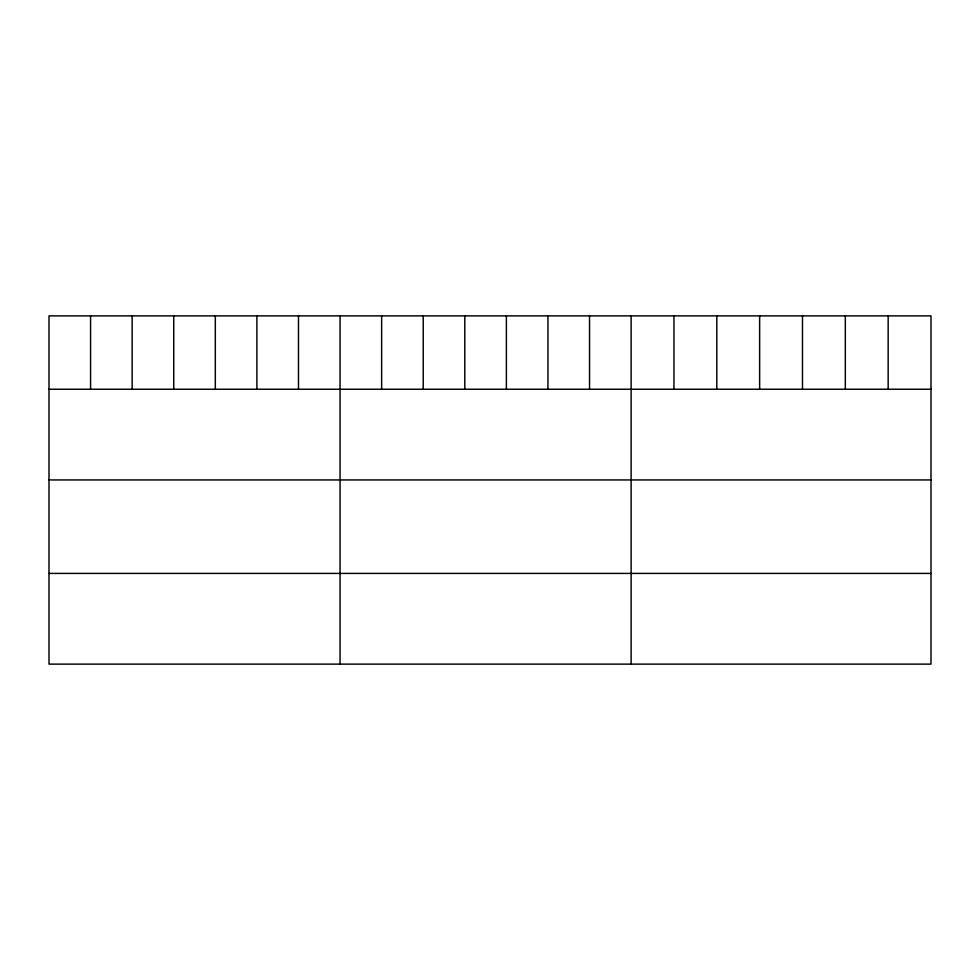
<?xml version="1.0" encoding="UTF-8"?>
<svg xmlns="http://www.w3.org/2000/svg" width="980" height="980" viewBox="0 0 980 980"><rect width="100%" height="100%" fill="white"/><g stroke="black" fill="none" stroke-linecap="round" stroke-linejoin="round"><path stroke-width="1.47" d="M931 389.232L931 664.122L49 664.122L49 315.879L931 315.879L931 389.232L49 389.232M49 479.943L931 479.943M49 573.41L931 573.41M888.162 315.879L888.162 389.232M845.323 315.879L845.323 389.232M802.485 315.879L802.485 389.232M759.635 315.879L759.635 389.232M716.797 315.879L716.797 389.232M673.958 315.879L673.958 389.232M631.12 315.879L631.12 664.122M589.543 315.879L589.543 389.232M547.955 315.879L547.955 389.232M506.378 315.879L506.378 389.232M464.802 315.879L464.802 389.232M423.225 315.879L423.225 389.232M381.637 315.879L381.637 389.232M340.06 315.879L340.06 664.122M298.483 315.879L298.483 389.232M256.895 315.879L256.895 389.232M215.318 315.879L215.318 389.232M173.742 315.879L173.742 389.232M132.165 315.879L132.165 389.232M90.577 315.879L90.577 389.232"/></g></svg>
